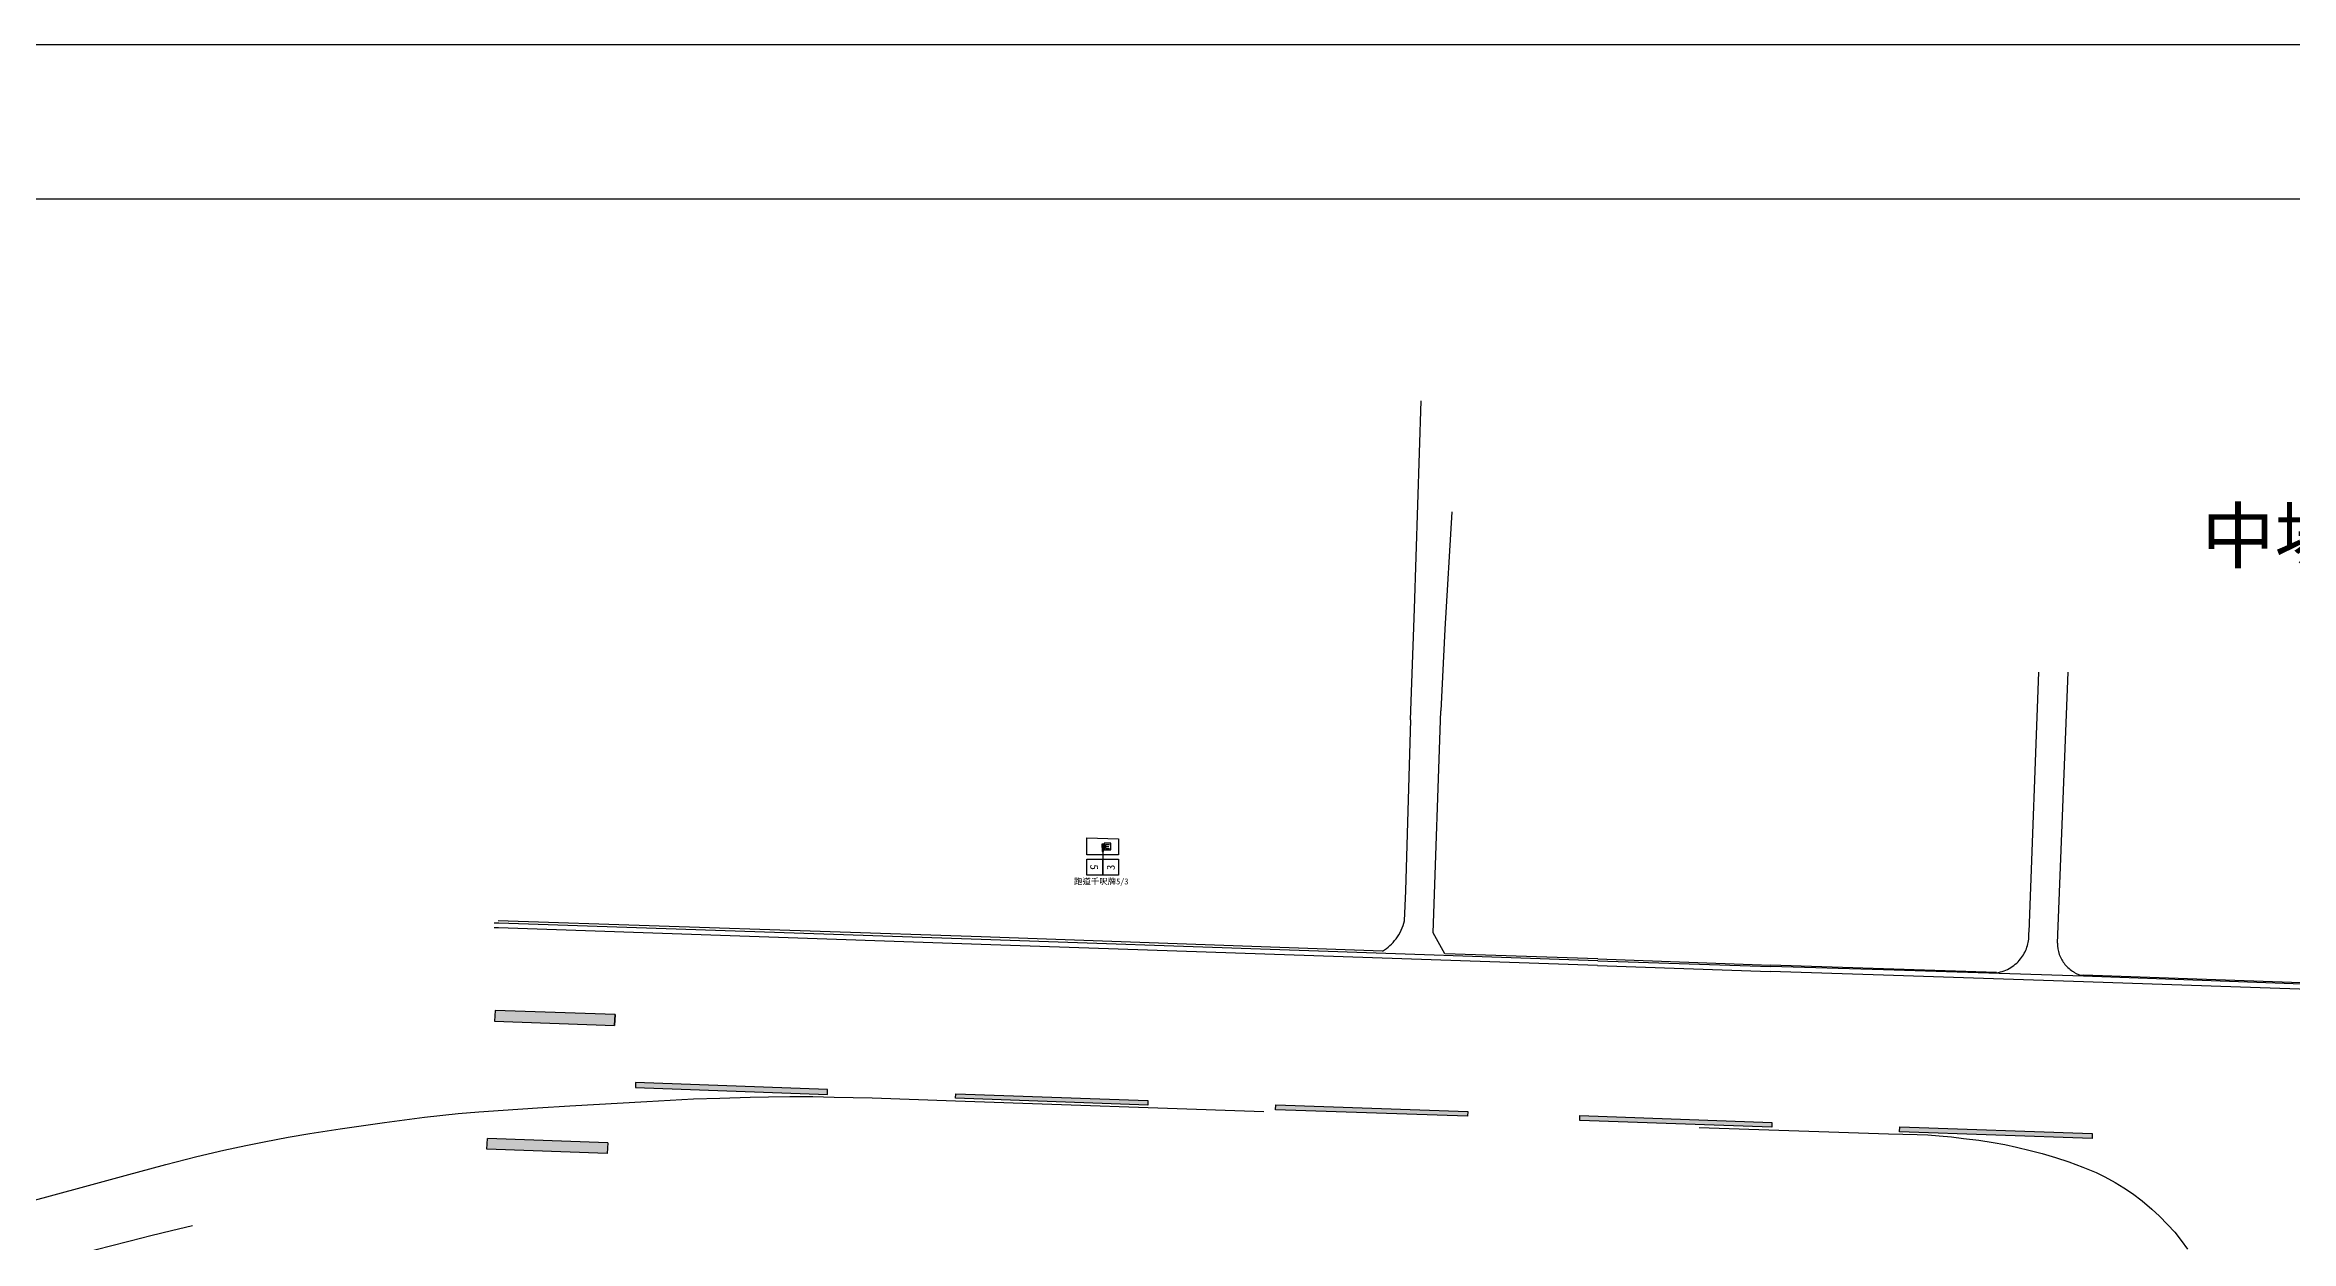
# Model space of a CAD drawing. Header units: millimetres. Extents: x 1358 to 1865, y 706 to 1003.
# Drawn here: x 1554.6 to 1657.4, y 948.4 to 1003.1 of the extents above; entities that cross this region are included whole.
import ezdxf
from ezdxf.enums import TextEntityAlignment as Align

# ---------------------------------------------------------------- set-up
doc = ezdxf.new("R2010")
doc.units = ezdxf.units.MM
doc.layers.add('建築', color=7, linetype='Continuous')
doc.styles.add('STYLE1', font='')
doc.styles.add('細明體', font='')
doc.styles.get('STYLE1').set_extended_font_data('MingLiU')
doc.styles.get('細明體').set_extended_font_data('細明體')

msp = doc.modelspace()

# ---------------------------------------------------------------- hatches: boundary and pattern name
at = {"layer": '建築', "ltscale": 1000}
for points in [[(1580.68, 958.23), (1580.71, 958.73), (1575.21, 958.92), (1575.18, 958.43)], [(1581.64, 955.62), (1581.63, 955.4), (1590.43, 955.08), (1590.43, 955.31)], [(1605.08, 954.58), (1605.09, 954.8), (1596.3, 955.1), (1596.29, 954.9)], [(1619.72, 954.08), (1619.73, 954.29), (1610.94, 954.6), (1610.93, 954.37)], [(1633.64, 953.58), (1633.65, 953.8), (1624.86, 954.11), (1624.85, 953.88)], [(1580.34, 952.38), (1580.37, 952.86), (1574.87, 953.06), (1574.84, 952.57)], [(1639.5, 953.59), (1639.49, 953.37), (1648.3, 953.06), (1648.3, 953.29)]]:
    msp.add_hatch(color=256, dxfattribs=at).paths.add_polyline_path(points)

# ---------------------------------------------------------------- linework, layer by layer
for points in [[(1445.48, 706.42), (1865.09, 706.42), (1865.09, 1003.11), (1445.48, 1003.11)], [(1452.54, 713.48), (1858.03, 713.48), (1858.03, 996.05), (1452.54, 996.05)]]:
    msp.add_lwpolyline(points, close=True)
at = {"linetype": 'Continuous', "elevation": 0.61}
msp.add_lwpolyline([(1603.09, 966.27), (1603.39, 966.27), (1603.39, 966.58), (1603.09, 966.58)], close=True, dxfattribs=at)
at = {"color": 7, "linetype": 'Continuous', "elevation": 0.61}
for points in [[(1603.15, 966.52), (1603.33, 966.52)], [(1603.15, 966.52), (1603.15, 966.34)], [(1603.15, 966.43), (1603.3, 966.43)], [(1603.15, 966.34), (1603.33, 966.34)]]:
    msp.add_lwpolyline(points, dxfattribs=at)
at = {"layer": '建築', "ltscale": 1000}
for p, q in [((1617.29, 977.31, -0.31), (1617.59, 986.82, -0.31)), ((1619, 981.75, -0.31), (1618.68, 976.38, -0.31)), ((1617.1, 972.22, 0.58), (1617.29, 977.31, 0.58)), ((1618.68, 976.38, 0.58), (1618.5, 972.64, 0.58)), ((1645.85, 974.4, -0.31), (1645.4, 962.5, -0.31)), ((1646.71, 962, -0.31), (1647.21, 974.41, -0.31)), ((1618.14, 962.48, -0.31), (1618.5, 972.64, -0.31)), ((1617.1, 972.22, -0.31), (1616.88, 964.4, -0.31)), ((1602.3, 966.05, 0.6), (1602.3, 966.82, 0.6)), ((1602.3, 966.82, 0.6), (1603.74, 966.78, 0.6)), ((1603.06, 966.53, 0.89), (1602.98, 966.53, 0.89)), ((1602.98, 966.53, 0.89), (1602.99, 966.2, 0.89)), ((1603.06, 966.2, 0.89), (1603.06, 966.53, 0.89)), ((1603.74, 966.78, 0.6), (1603.74, 966.04, 0.6)), ((1602.29, 965.12, 0.89), (1602.29, 965.85, 0.89)), ((1602.29, 965.85, 0.89), (1603.02, 965.85, 0.89)), ((1603.74, 966.04, 0.6), (1602.3, 966.05, 0.6)), ((1602.99, 966.2, 0.89), (1603.06, 966.2, 0.89)), ((1603.02, 966.2, 0.89), (1603.02, 965.85, 0.89)), ((1603.02, 965.11, 0.89), (1603.02, 965.85, 0.89)), ((1603.02, 965.85, 0.89), (1603.75, 965.84, 0.89)), ((1603.02, 965.85, 0.89), (1603.02, 965.11, 0.89)), ((1603.75, 965.84, 0.89), (1603.75, 965.11, 0.89)), ((1603.02, 965.11, 0.89), (1602.29, 965.12, 0.89)), ((1603.75, 965.11, 0.89), (1603.02, 965.11, 0.89)), ((1616.88, 964.4, -0.31), (1616.82, 963.03, -0.31)), ((1575.39, 962.92, -0.31), (1575.17, 962.92, -0.31)), ((1575.37, 962.7, -0.31), (1575.17, 962.7, -0.31)), ((1597.46, 962.29, -0.31), (1575.35, 963.02, -0.31)), ((1597.46, 961.94, -0.31), (1575.37, 962.7, -0.31)), ((1597.46, 962.17, -0.31), (1575.39, 962.92, -0.31)), ((1615.83, 961.64, -0.31), (1597.46, 962.29, -0.31)), ((1618.67, 961.52, -0.31), (1618.14, 962.48, -0.31)), ((1625.68, 961.2, -0.31), (1597.46, 962.17, -0.31)), ((1625.67, 960.98, -0.31), (1597.46, 961.94, -0.31)), ((1625.68, 961.28, -0.31), (1618.67, 961.52, -0.31)), ((1625.68, 961.28, -0.31), (1633.58, 960.99, -0.31)), ((1625.68, 961.2, -0.31), (1633.58, 960.94, -0.31)), ((1625.67, 960.98, -0.31), (1633.57, 960.7, -0.31)), ((1638.75, 960.53, -0.31), (1633.57, 960.7, -0.31)), ((1638.75, 960.82, -0.31), (1633.58, 960.99, -0.31)), ((1638.75, 960.78, -0.31), (1633.58, 960.94, -0.31)), ((1643.93, 960.66, -0.31), (1638.75, 960.82, -0.31)), ((1647.91, 960.49, -0.31), (1638.75, 960.78, -0.31)), ((1647.9, 960.23, -0.31), (1638.75, 960.53, -0.31)), ((1678.43, 959.18, -0.31), (1647.9, 960.23, -0.31)), ((1678.43, 959.46, -0.31), (1647.91, 960.54, -0.31)), ((1678.43, 959.39, -0.31), (1647.91, 960.49, -0.31)), ((1575.21, 958.92, -0.31), (1575.18, 958.43, -0.31)), ((1575.18, 958.43, -0.31), (1580.68, 958.23, -0.31)), ((1580.71, 958.73, -0.31), (1575.21, 958.92, -0.31)), ((1580.71, 958.73, -0.31), (1580.68, 958.24, -0.31)), ((1580.68, 958.23, -0.31), (1580.71, 958.73, -0.31)), ((1581.64, 955.62, -0.31), (1581.63, 955.4, -0.31)), ((1581.63, 955.4, -0.31), (1590.43, 955.08, -0.31)), ((1590.43, 955.31, -0.31), (1581.64, 955.62, -0.31)), ((1590.43, 955.08, -0.31), (1590.43, 955.31, -0.31)), ((1596.29, 954.9, -0.31), (1596.3, 955.1, -0.31)), ((1596.3, 955.1, -0.31), (1605.09, 954.8, -0.31)), ((1570.15, 953.8, 0.57), (1571.98, 954.04, 0.57)), ((1571.98, 954.04, 0.57), (1573.52, 954.2, 0.57)), ((1573.52, 954.2, 0.57), (1574.46, 954.28, 0.57)), ((1574.46, 954.28, 0.57), (1575.58, 954.36, 0.57)), ((1575.58, 954.36, 0.57), (1577.15, 954.46, 0.57)), ((1577.15, 954.46, 0.57), (1578.63, 954.55, 0.57)), ((1578.63, 954.55, 0.57), (1582.15, 954.76, 0.57)), ((1582.15, 954.76, 0.57), (1584.29, 954.88, 0.57)), ((1584.29, 954.88, 0.57), (1585.49, 954.91, 0.57)), ((1585.49, 954.91, 0.57), (1586.89, 954.95, 0.57)), ((1586.89, 954.95, 0.57), (1587.72, 954.97, 0.57)), ((1587.72, 954.97, 0.57), (1588.7, 954.98, 0.57)), ((1588.7, 954.98, 0.57), (1589.75, 954.98, 0.57)), ((1589.75, 954.98, 0.57), (1590.73, 954.96, 0.57)), ((1590.73, 954.96, 0.57), (1592.47, 954.93, 0.57)), ((1592.47, 954.93, 0.57), (1596.29, 954.79, 0.57)), ((1605.08, 954.58, -0.31), (1596.29, 954.9, -0.31)), ((1596.29, 954.79, 0.57), (1610.39, 954.3, 0.57)), ((1605.09, 954.8, -0.31), (1605.08, 954.58, -0.31)), ((1610.93, 954.37, -0.31), (1610.94, 954.6, -0.31)), ((1619.72, 954.08, -0.31), (1610.93, 954.37, -0.31)), ((1610.94, 954.6, -0.31), (1619.73, 954.29, -0.31)), ((1619.73, 954.29, -0.31), (1619.72, 954.08, -0.31)), ((1624.85, 953.88, -0.31), (1624.86, 954.11, -0.31)), ((1624.86, 954.11, -0.31), (1633.65, 953.8, -0.31)), ((1564.64, 952.91, 0.57), (1565.74, 953.12, 0.57)), ((1565.74, 953.12, 0.57), (1566.74, 953.29, 0.57)), ((1566.74, 953.29, 0.57), (1568.12, 953.51, 0.57)), ((1568.12, 953.51, 0.57), (1570.15, 953.8, 0.57)), ((1574.84, 952.57, -0.31), (1574.87, 953.06, -0.31)), ((1580.37, 952.86, -0.31), (1574.87, 953.06, -0.31)), ((1633.64, 953.58, -0.31), (1624.85, 953.88, -0.31)), ((1630.31, 953.57, 0.83), (1638.99, 953.28, 0.83)), ((1633.65, 953.8, -0.31), (1633.64, 953.58, -0.31)), ((1638.99, 953.28, 0.83), (1640.3, 953.25, 0.83)), ((1639.49, 953.37, -0.31), (1639.5, 953.59, -0.31)), ((1648.3, 953.06, -0.31), (1639.49, 953.37, -0.31)), ((1639.5, 953.59, -0.31), (1648.3, 953.29, -0.31)), ((1640.3, 953.25, 0.83), (1640.78, 953.23, 0.83)), ((1640.78, 953.23, 0.83), (1641.3, 953.18, 0.83)), ((1641.3, 953.18, 0.83), (1641.86, 953.13, 0.83)), ((1641.86, 953.13, 0.83), (1642.41, 953.06, 0.83)), ((1642.41, 953.06, 0.83), (1643.12, 952.98, 0.83)), ((1643.12, 952.98, 0.83), (1643.78, 952.88, 0.83)), ((1648.3, 953.29, -0.31), (1648.3, 953.06, -0.31)), ((1560.14, 951.87, 0.57), (1561.56, 952.23, 0.57)), ((1561.56, 952.23, 0.57), (1562.8, 952.53, 0.57)), ((1562.8, 952.53, 0.57), (1563.81, 952.74, 0.57)), ((1563.81, 952.74, 0.57), (1564.64, 952.91, 0.57)), ((1580.34, 952.38, -0.31), (1574.84, 952.57, -0.31)), ((1580.37, 952.86, -0.31), (1580.34, 952.38, -0.31)), ((1643.78, 952.88, 0.83), (1644.3, 952.78, 0.83)), ((1644.3, 952.78, 0.83), (1644.84, 952.66, 0.83)), ((1644.84, 952.66, 0.83), (1645.46, 952.51, 0.83)), ((1645.46, 952.51, 0.83), (1646.02, 952.37, 0.83)), ((1646.02, 952.37, 0.83), (1646.63, 952.19, 0.83)), ((1646.63, 952.19, 0.83), (1647.24, 951.99, 0.83)), ((1647.24, 951.99, 0.83), (1647.88, 951.75, 0.83)), ((1556.27, 950.82, 0.57), (1558.28, 951.37, 0.57)), ((1558.28, 951.37, 0.57), (1560.14, 951.87, 0.57)), ((1647.88, 951.75, 0.83), (1648.48, 951.5, 0.83)), ((1648.48, 951.5, 0.83), (1648.89, 951.3, 0.83)), ((1648.89, 951.3, 0.83), (1649.35, 951.05, 0.83)), ((1649.35, 951.05, 0.83), (1649.76, 950.81, 0.83)), ((1553.96, 950.2, 0.57), (1556.27, 950.82, 0.57)), ((1649.76, 950.81, 0.83), (1650.15, 950.54, 0.83)), ((1650.15, 950.54, 0.83), (1650.59, 950.21, 0.83)), ((1650.59, 950.21, 0.83), (1651.04, 949.83, 0.83)), ((1651.04, 949.83, 0.83), (1651.39, 949.5, 0.83)), ((1651.39, 949.5, 0.83), (1651.75, 949.13, 0.83)), ((1651.75, 949.13, 0.83), (1652.08, 948.77, 0.83)), ((1652.08, 948.77, 0.83), (1652.38, 948.39, 0.83)), ((1652.38, 948.39, 0.83), (1652.66, 947.99, 0.83))]:
    msp.add_line(p, q, dxfattribs=at)
for centre, radius, start, end in [((1614.69, 963.51, -0.31), 2.19, 312.3078, 323.1827), ((1614.69, 963.51, -0.31), 2.19, 323.1827, 335.2152), ((1614.69, 963.51, -0.31), 2.19, 335.2152, 347.2477), ((1643.67, 962.37, -0.31), 1.74, 343.9756, 4.055), ((1614.69, 963.51, -0.31), 2.19, 301.4329, 312.3078), ((1643.67, 962.37, -0.31), 1.74, 301.3827, 323.8962), ((1643.67, 962.37, -0.31), 1.74, 323.8962, 343.9756), ((1648.24, 962, -0.31), 1.53, 179.7713, 199.6439), ((1648.24, 962, -0.31), 1.53, 199.6439, 219.5165), ((1643.67, 962.37, -0.31), 1.74, 278.8691, 301.3827), ((1648.24, 962, -0.31), 1.53, 219.5165, 239.4108), ((1647.9, 961.28, -0.31), 0.748, 234.1674, 270.8371), ((1587.98, 832.87, -0.31), 119.2, 102.9021, 117.9776)]:
    msp.add_arc(centre, radius, start, end, dxfattribs=at)

# ---------------------------------------------------------------- texts
at = {"layer": '建築', "style": '細明體'}
for s, height, p in [('中場夜用風向袋', 2.442, (1653.32, 979.42, -0.31)), ('跑道千呎牌5/3', 0.275, (1601.71, 964.69, -0.28))]:
    msp.add_text(s, height=height, dxfattribs=at).set_placement(p)
at = {"layer": '建築', "ltscale": 1000, "style": 'STYLE1'}
for s, rotation, p in [('5', 269.7584, (1602.63, 965.48, 2.08)), ('3', 89.7584, (1603.39, 965.47, 2.08))]:
    msp.add_text(s, height=0.366, rotation=rotation, dxfattribs=at).set_placement(p, align=Align.MIDDLE)

doc.saveas('drawing.dxf')
